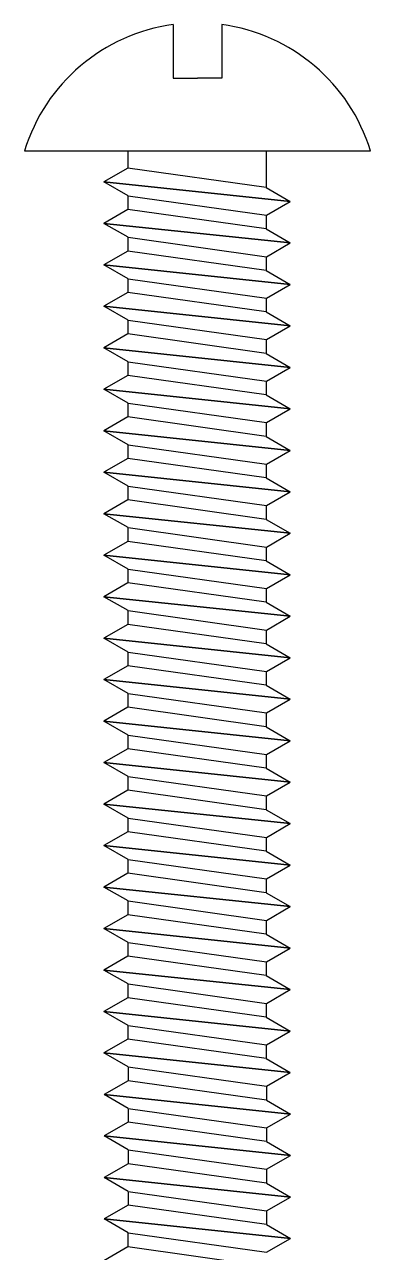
# Model space of a CAD drawing. Header units: millimetres. Extents: x -1461755 to -1310892, y 1449272 to 1531173.
# Drawn here: x -1316995.34 to -1316985.34, y 1510577.06 to 1510612.61 of the extents above; entities that cross this region are included whole.
import ezdxf

# ---------------------------------------------------------------- set-up
doc = ezdxf.new("R2010")
doc.units = ezdxf.units.MM
doc.header["$LTSCALE"] = 10
doc.layers.add('螺栓', color=146, linetype='CONTINUOUS')

msp = doc.modelspace()

# ---------------------------------------------------------------- linework, layer by layer
at = {"layer": '螺栓'}
for p, q in [((-1316991.037, 1510612.607, 0), (-1316991.037, 1510611.057, 0)), ((-1316989.639, 1510612.607, 0), (-1316989.639, 1510611.057, 0)), ((-1316991.037, 1510611.057, 0), (-1316990.338, 1510611.057, 0)), ((-1316989.639, 1510611.057, 0), (-1316990.338, 1510611.057, 0)), ((-1316995.338, 1510608.953, 0), (-1316985.338, 1510608.953, 0)), ((-1316992.355, 1510608.953, 0), (-1316992.355, 1510608.453, 0)), ((-1316988.355, 1510608.953, 0), (-1316988.355, 1510607.89, 0)), ((-1316992.355, 1510608.453, 0), (-1316993.046, 1510608.054, 0)), ((-1316992.355, 1510608.453, 0), (-1316993.046, 1510608.054, 0)), ((-1316992.355, 1510608.453, 0), (-1316993.046, 1510608.054, 0)), ((-1316988.355, 1510607.89, 0), (-1316992.355, 1510608.453, 0)), ((-1316988.355, 1510607.89, 0), (-1316992.355, 1510608.453, 0)), ((-1316988.355, 1510607.89, 0), (-1316992.355, 1510608.453, 0)), ((-1316988.355, 1510607.89, 0), (-1316992.355, 1510608.453, 0)), ((-1316992.347, 1510607.65, 0), (-1316993.046, 1510608.054, 0)), ((-1316987.656, 1510607.487, 0), (-1316993.046, 1510608.054, 0)), ((-1316987.656, 1510607.487, 0), (-1316993.046, 1510608.054, 0)), ((-1316992.347, 1510607.65, 0), (-1316993.046, 1510608.054, 0)), ((-1316987.656, 1510607.487, 0), (-1316993.046, 1510608.054, 0)), ((-1316992.347, 1510607.65, 0), (-1316993.046, 1510608.054, 0)), ((-1316987.656, 1510607.487, 0), (-1316993.046, 1510608.054, 0)), ((-1316993.046, 1510608.054, 0), (-1316987.656, 1510607.487, 0)), ((-1316993.046, 1510608.054, 0), (-1316987.656, 1510607.487, 0)), ((-1316993.046, 1510608.054, 0), (-1316987.656, 1510607.487, 0)), ((-1316993.046, 1510608.054, 0), (-1316987.656, 1510607.487, 0)), ((-1316988.355, 1510607.89, 0), (-1316987.656, 1510607.487, 0)), ((-1316988.355, 1510607.89, 0), (-1316987.656, 1510607.487, 0)), ((-1316988.355, 1510607.89, 0), (-1316987.656, 1510607.487, 0)), ((-1316992.355, 1510607.651, 0), (-1316992.355, 1510607.252, 0)), ((-1316992.347, 1510607.65, 0), (-1316988.347, 1510607.088, 0)), ((-1316992.347, 1510607.65, 0), (-1316988.347, 1510607.088, 0)), ((-1316992.347, 1510607.65, 0), (-1316988.347, 1510607.088, 0)), ((-1316992.347, 1510607.65, 0), (-1316988.347, 1510607.088, 0)), ((-1316988.347, 1510607.088, 0), (-1316987.656, 1510607.487, 0)), ((-1316988.347, 1510607.088, 0), (-1316987.656, 1510607.487, 0)), ((-1316988.347, 1510607.088, 0), (-1316987.656, 1510607.487, 0)), ((-1316992.355, 1510607.252, 0), (-1316993.046, 1510606.853, 0)), ((-1316992.355, 1510607.252, 0), (-1316993.046, 1510606.853, 0)), ((-1316992.355, 1510607.252, 0), (-1316993.046, 1510606.853, 0)), ((-1316988.355, 1510606.69, 0), (-1316992.355, 1510607.252, 0)), ((-1316988.355, 1510606.69, 0), (-1316992.355, 1510607.252, 0)), ((-1316988.355, 1510606.69, 0), (-1316992.355, 1510607.252, 0)), ((-1316988.355, 1510606.69, 0), (-1316992.355, 1510607.252, 0)), ((-1316988.355, 1510607.089, 0), (-1316988.355, 1510606.69, 0)), ((-1316992.347, 1510606.449, 0), (-1316993.046, 1510606.853, 0)), ((-1316987.656, 1510606.286, 0), (-1316993.046, 1510606.853, 0)), ((-1316987.656, 1510606.286, 0), (-1316993.046, 1510606.853, 0)), ((-1316992.347, 1510606.449, 0), (-1316993.046, 1510606.853, 0)), ((-1316987.656, 1510606.286, 0), (-1316993.046, 1510606.853, 0)), ((-1316992.347, 1510606.449, 0), (-1316993.046, 1510606.853, 0)), ((-1316987.656, 1510606.286, 0), (-1316993.046, 1510606.853, 0)), ((-1316993.046, 1510606.853, 0), (-1316987.656, 1510606.286, 0)), ((-1316993.046, 1510606.853, 0), (-1316987.656, 1510606.286, 0)), ((-1316993.046, 1510606.853, 0), (-1316987.656, 1510606.286, 0)), ((-1316993.046, 1510606.853, 0), (-1316987.656, 1510606.286, 0)), ((-1316988.355, 1510606.69, 0), (-1316987.656, 1510606.286, 0)), ((-1316988.355, 1510606.69, 0), (-1316987.656, 1510606.286, 0)), ((-1316988.355, 1510606.69, 0), (-1316987.656, 1510606.286, 0)), ((-1316992.355, 1510606.45, 0), (-1316992.355, 1510606.051, 0)), ((-1316992.347, 1510606.449, 0), (-1316988.347, 1510605.887, 0)), ((-1316992.347, 1510606.449, 0), (-1316988.347, 1510605.887, 0)), ((-1316992.347, 1510606.449, 0), (-1316988.347, 1510605.887, 0)), ((-1316992.347, 1510606.449, 0), (-1316988.347, 1510605.887, 0)), ((-1316992.355, 1510606.051, 0), (-1316993.046, 1510605.652, 0)), ((-1316992.355, 1510606.051, 0), (-1316993.046, 1510605.652, 0)), ((-1316992.355, 1510606.051, 0), (-1316993.046, 1510605.652, 0)), ((-1316988.355, 1510605.489, 0), (-1316992.355, 1510606.051, 0)), ((-1316988.355, 1510605.489, 0), (-1316992.355, 1510606.051, 0)), ((-1316988.355, 1510605.489, 0), (-1316992.355, 1510606.051, 0)), ((-1316988.355, 1510605.489, 0), (-1316992.355, 1510606.051, 0)), ((-1316988.347, 1510605.887, 0), (-1316987.656, 1510606.286, 0)), ((-1316988.347, 1510605.887, 0), (-1316987.656, 1510606.286, 0)), ((-1316988.347, 1510605.887, 0), (-1316987.656, 1510606.286, 0)), ((-1316992.347, 1510605.249, 0), (-1316993.046, 1510605.652, 0)), ((-1316987.656, 1510605.085, 0), (-1316993.046, 1510605.652, 0)), ((-1316987.656, 1510605.085, 0), (-1316993.046, 1510605.652, 0)), ((-1316992.347, 1510605.249, 0), (-1316993.046, 1510605.652, 0)), ((-1316987.656, 1510605.085, 0), (-1316993.046, 1510605.652, 0)), ((-1316992.347, 1510605.249, 0), (-1316993.046, 1510605.652, 0)), ((-1316987.656, 1510605.085, 0), (-1316993.046, 1510605.652, 0)), ((-1316993.046, 1510605.652, 0), (-1316987.656, 1510605.085, 0)), ((-1316993.046, 1510605.652, 0), (-1316987.656, 1510605.085, 0)), ((-1316993.046, 1510605.652, 0), (-1316987.656, 1510605.085, 0)), ((-1316993.046, 1510605.652, 0), (-1316987.656, 1510605.085, 0)), ((-1316988.355, 1510605.888, 0), (-1316988.355, 1510605.489, 0)), ((-1316992.355, 1510605.25, 0), (-1316992.355, 1510604.85, 0)), ((-1316992.347, 1510605.249, 0), (-1316988.347, 1510604.686, 0)), ((-1316992.347, 1510605.249, 0), (-1316988.347, 1510604.686, 0)), ((-1316992.347, 1510605.249, 0), (-1316988.347, 1510604.686, 0)), ((-1316992.347, 1510605.249, 0), (-1316988.347, 1510604.686, 0)), ((-1316988.355, 1510605.489, 0), (-1316987.656, 1510605.085, 0)), ((-1316988.355, 1510605.489, 0), (-1316987.656, 1510605.085, 0)), ((-1316988.355, 1510605.489, 0), (-1316987.656, 1510605.085, 0)), ((-1316988.347, 1510604.686, 0), (-1316987.656, 1510605.085, 0)), ((-1316988.347, 1510604.686, 0), (-1316987.656, 1510605.085, 0)), ((-1316988.347, 1510604.686, 0), (-1316987.656, 1510605.085, 0)), ((-1316992.355, 1510604.85, 0), (-1316993.046, 1510604.451, 0)), ((-1316992.355, 1510604.85, 0), (-1316993.046, 1510604.451, 0)), ((-1316992.355, 1510604.85, 0), (-1316993.046, 1510604.451, 0)), ((-1316988.355, 1510604.288, 0), (-1316992.355, 1510604.85, 0)), ((-1316988.355, 1510604.288, 0), (-1316992.355, 1510604.85, 0)), ((-1316988.355, 1510604.288, 0), (-1316992.355, 1510604.85, 0)), ((-1316988.355, 1510604.288, 0), (-1316992.355, 1510604.85, 0)), ((-1316988.355, 1510604.687, 0), (-1316988.355, 1510604.288, 0)), ((-1316992.347, 1510604.048, 0), (-1316993.046, 1510604.451, 0)), ((-1316987.656, 1510603.885, 0), (-1316993.046, 1510604.451, 0)), ((-1316987.656, 1510603.885, 0), (-1316993.046, 1510604.451, 0)), ((-1316992.347, 1510604.048, 0), (-1316993.046, 1510604.451, 0)), ((-1316987.656, 1510603.885, 0), (-1316993.046, 1510604.451, 0)), ((-1316992.347, 1510604.048, 0), (-1316993.046, 1510604.451, 0)), ((-1316987.656, 1510603.885, 0), (-1316993.046, 1510604.451, 0)), ((-1316993.046, 1510604.451, 0), (-1316987.656, 1510603.885, 0)), ((-1316993.046, 1510604.451, 0), (-1316987.656, 1510603.885, 0)), ((-1316993.046, 1510604.451, 0), (-1316987.656, 1510603.885, 0)), ((-1316993.046, 1510604.451, 0), (-1316987.656, 1510603.885, 0)), ((-1316988.355, 1510604.288, 0), (-1316987.656, 1510603.885, 0)), ((-1316988.355, 1510604.288, 0), (-1316987.656, 1510603.885, 0)), ((-1316988.355, 1510604.288, 0), (-1316987.656, 1510603.885, 0)), ((-1316992.355, 1510604.049, 0), (-1316992.355, 1510603.65, 0)), ((-1316992.347, 1510604.048, 0), (-1316988.347, 1510603.486, 0)), ((-1316992.347, 1510604.048, 0), (-1316988.347, 1510603.486, 0)), ((-1316992.347, 1510604.048, 0), (-1316988.347, 1510603.486, 0)), ((-1316992.347, 1510604.048, 0), (-1316988.347, 1510603.486, 0)), ((-1316988.347, 1510603.486, 0), (-1316987.656, 1510603.885, 0)), ((-1316988.347, 1510603.486, 0), (-1316987.656, 1510603.885, 0)), ((-1316988.347, 1510603.486, 0), (-1316987.656, 1510603.885, 0)), ((-1316992.355, 1510603.65, 0), (-1316993.046, 1510603.251, 0)), ((-1316992.355, 1510603.65, 0), (-1316993.046, 1510603.251, 0)), ((-1316992.355, 1510603.65, 0), (-1316993.046, 1510603.251, 0)), ((-1316988.355, 1510603.087, 0), (-1316992.355, 1510603.65, 0)), ((-1316988.355, 1510603.087, 0), (-1316992.355, 1510603.65, 0)), ((-1316988.355, 1510603.087, 0), (-1316992.355, 1510603.65, 0)), ((-1316988.355, 1510603.087, 0), (-1316992.355, 1510603.65, 0)), ((-1316988.355, 1510603.487, 0), (-1316988.355, 1510603.087, 0)), ((-1316992.347, 1510602.847, 0), (-1316993.046, 1510603.251, 0)), ((-1316987.656, 1510602.684, 0), (-1316993.046, 1510603.251, 0)), ((-1316987.656, 1510602.684, 0), (-1316993.046, 1510603.251, 0)), ((-1316992.347, 1510602.847, 0), (-1316993.046, 1510603.251, 0)), ((-1316987.656, 1510602.684, 0), (-1316993.046, 1510603.251, 0)), ((-1316992.347, 1510602.847, 0), (-1316993.046, 1510603.251, 0)), ((-1316987.656, 1510602.684, 0), (-1316993.046, 1510603.251, 0)), ((-1316993.046, 1510603.251, 0), (-1316987.656, 1510602.684, 0)), ((-1316993.046, 1510603.251, 0), (-1316987.656, 1510602.684, 0)), ((-1316993.046, 1510603.251, 0), (-1316987.656, 1510602.684, 0)), ((-1316993.046, 1510603.251, 0), (-1316987.656, 1510602.684, 0)), ((-1316992.355, 1510602.848, 0), (-1316992.355, 1510602.449, 0)), ((-1316992.347, 1510602.847, 0), (-1316988.347, 1510602.285, 0)), ((-1316992.347, 1510602.847, 0), (-1316988.347, 1510602.285, 0)), ((-1316992.347, 1510602.847, 0), (-1316988.347, 1510602.285, 0)), ((-1316992.347, 1510602.847, 0), (-1316988.347, 1510602.285, 0)), ((-1316988.355, 1510603.087, 0), (-1316987.656, 1510602.684, 0)), ((-1316988.355, 1510603.087, 0), (-1316987.656, 1510602.684, 0)), ((-1316988.355, 1510603.087, 0), (-1316987.656, 1510602.684, 0)), ((-1316992.355, 1510602.449, 0), (-1316993.046, 1510602.05, 0)), ((-1316992.355, 1510602.449, 0), (-1316993.046, 1510602.05, 0)), ((-1316992.355, 1510602.449, 0), (-1316993.046, 1510602.05, 0)), ((-1316988.355, 1510601.887, 0), (-1316992.355, 1510602.449, 0)), ((-1316988.355, 1510601.887, 0), (-1316992.355, 1510602.449, 0)), ((-1316988.355, 1510601.887, 0), (-1316992.355, 1510602.449, 0)), ((-1316988.355, 1510601.887, 0), (-1316992.355, 1510602.449, 0)), ((-1316988.347, 1510602.285, 0), (-1316987.656, 1510602.684, 0)), ((-1316988.347, 1510602.285, 0), (-1316987.656, 1510602.684, 0)), ((-1316988.347, 1510602.285, 0), (-1316987.656, 1510602.684, 0)), ((-1316992.347, 1510601.646, 0), (-1316993.046, 1510602.05, 0)), ((-1316987.656, 1510601.483, 0), (-1316993.046, 1510602.05, 0)), ((-1316987.656, 1510601.483, 0), (-1316993.046, 1510602.05, 0)), ((-1316992.347, 1510601.646, 0), (-1316993.046, 1510602.05, 0)), ((-1316987.656, 1510601.483, 0), (-1316993.046, 1510602.05, 0)), ((-1316992.347, 1510601.646, 0), (-1316993.046, 1510602.05, 0)), ((-1316987.656, 1510601.483, 0), (-1316993.046, 1510602.05, 0)), ((-1316993.046, 1510602.05, 0), (-1316987.656, 1510601.483, 0)), ((-1316993.046, 1510602.05, 0), (-1316987.656, 1510601.483, 0)), ((-1316993.046, 1510602.05, 0), (-1316987.656, 1510601.483, 0)), ((-1316993.046, 1510602.05, 0), (-1316987.656, 1510601.483, 0)), ((-1316988.355, 1510602.286, 0), (-1316988.355, 1510601.887, 0)), ((-1316988.355, 1510601.887, 0), (-1316987.656, 1510601.483, 0)), ((-1316988.355, 1510601.887, 0), (-1316987.656, 1510601.483, 0)), ((-1316988.355, 1510601.887, 0), (-1316987.656, 1510601.483, 0)), ((-1316992.355, 1510601.647, 0), (-1316992.355, 1510601.248, 0)), ((-1316992.347, 1510601.646, 0), (-1316988.347, 1510601.084, 0)), ((-1316992.347, 1510601.646, 0), (-1316988.347, 1510601.084, 0)), ((-1316992.347, 1510601.646, 0), (-1316988.347, 1510601.084, 0)), ((-1316992.347, 1510601.646, 0), (-1316988.347, 1510601.084, 0)), ((-1316988.347, 1510601.084, 0), (-1316987.656, 1510601.483, 0)), ((-1316988.347, 1510601.084, 0), (-1316987.656, 1510601.483, 0)), ((-1316988.347, 1510601.084, 0), (-1316987.656, 1510601.483, 0)), ((-1316992.355, 1510601.248, 0), (-1316993.046, 1510600.849, 0)), ((-1316992.355, 1510601.248, 0), (-1316993.046, 1510600.849, 0)), ((-1316992.355, 1510601.248, 0), (-1316993.046, 1510600.849, 0)), ((-1316988.355, 1510600.686, 0), (-1316992.355, 1510601.248, 0)), ((-1316988.355, 1510600.686, 0), (-1316992.355, 1510601.248, 0)), ((-1316988.355, 1510600.686, 0), (-1316992.355, 1510601.248, 0)), ((-1316988.355, 1510600.686, 0), (-1316992.355, 1510601.248, 0)), ((-1316988.355, 1510601.085, 0), (-1316988.355, 1510600.686, 0)), ((-1316992.347, 1510600.446, 0), (-1316993.046, 1510600.849, 0)), ((-1316987.656, 1510600.282, 0), (-1316993.046, 1510600.849, 0)), ((-1316987.656, 1510600.282, 0), (-1316993.046, 1510600.849, 0)), ((-1316992.347, 1510600.446, 0), (-1316993.046, 1510600.849, 0)), ((-1316987.656, 1510600.282, 0), (-1316993.046, 1510600.849, 0)), ((-1316992.347, 1510600.446, 0), (-1316993.046, 1510600.849, 0)), ((-1316987.656, 1510600.282, 0), (-1316993.046, 1510600.849, 0)), ((-1316993.046, 1510600.849, 0), (-1316987.656, 1510600.282, 0)), ((-1316993.046, 1510600.849, 0), (-1316987.656, 1510600.282, 0)), ((-1316993.046, 1510600.849, 0), (-1316987.656, 1510600.282, 0)), ((-1316993.046, 1510600.849, 0), (-1316987.656, 1510600.282, 0)), ((-1316988.355, 1510600.686, 0), (-1316987.656, 1510600.282, 0)), ((-1316988.355, 1510600.686, 0), (-1316987.656, 1510600.282, 0)), ((-1316988.355, 1510600.686, 0), (-1316987.656, 1510600.282, 0)), ((-1316992.355, 1510600.447, 0), (-1316992.355, 1510600.047, 0)), ((-1316992.347, 1510600.446, 0), (-1316988.347, 1510599.883, 0)), ((-1316992.347, 1510600.446, 0), (-1316988.347, 1510599.883, 0)), ((-1316992.347, 1510600.446, 0), (-1316988.347, 1510599.883, 0)), ((-1316992.347, 1510600.446, 0), (-1316988.347, 1510599.883, 0)), ((-1316988.347, 1510599.883, 0), (-1316987.656, 1510600.282, 0)), ((-1316988.347, 1510599.883, 0), (-1316987.656, 1510600.282, 0)), ((-1316988.347, 1510599.883, 0), (-1316987.656, 1510600.282, 0)), ((-1316992.355, 1510600.047, 0), (-1316993.046, 1510599.648, 0)), ((-1316992.355, 1510600.047, 0), (-1316993.046, 1510599.648, 0)), ((-1316992.355, 1510600.047, 0), (-1316993.046, 1510599.648, 0)), ((-1316988.355, 1510599.485, 0), (-1316992.355, 1510600.047, 0)), ((-1316988.355, 1510599.485, 0), (-1316992.355, 1510600.047, 0)), ((-1316988.355, 1510599.485, 0), (-1316992.355, 1510600.047, 0)), ((-1316988.355, 1510599.485, 0), (-1316992.355, 1510600.047, 0)), ((-1316992.347, 1510599.245, 0), (-1316993.046, 1510599.648, 0)), ((-1316987.656, 1510599.082, 0), (-1316993.046, 1510599.648, 0)), ((-1316987.656, 1510599.082, 0), (-1316993.046, 1510599.648, 0)), ((-1316992.347, 1510599.245, 0), (-1316993.046, 1510599.648, 0)), ((-1316987.656, 1510599.082, 0), (-1316993.046, 1510599.648, 0)), ((-1316992.347, 1510599.245, 0), (-1316993.046, 1510599.648, 0)), ((-1316987.656, 1510599.082, 0), (-1316993.046, 1510599.648, 0)), ((-1316993.046, 1510599.648, 0), (-1316987.656, 1510599.082, 0)), ((-1316993.046, 1510599.648, 0), (-1316987.656, 1510599.082, 0)), ((-1316993.046, 1510599.648, 0), (-1316987.656, 1510599.082, 0)), ((-1316993.046, 1510599.648, 0), (-1316987.656, 1510599.082, 0)), ((-1316988.355, 1510599.884, 0), (-1316988.355, 1510599.485, 0)), ((-1316992.355, 1510599.246, 0), (-1316992.355, 1510598.847, 0)), ((-1316992.347, 1510599.245, 0), (-1316988.347, 1510598.683, 0)), ((-1316992.347, 1510599.245, 0), (-1316988.347, 1510598.683, 0)), ((-1316992.347, 1510599.245, 0), (-1316988.347, 1510598.683, 0)), ((-1316992.347, 1510599.245, 0), (-1316988.347, 1510598.683, 0)), ((-1316988.355, 1510599.485, 0), (-1316987.656, 1510599.082, 0)), ((-1316988.355, 1510599.485, 0), (-1316987.656, 1510599.082, 0)), ((-1316988.355, 1510599.485, 0), (-1316987.656, 1510599.082, 0)), ((-1316992.355, 1510598.847, 0), (-1316993.046, 1510598.447, 0)), ((-1316992.355, 1510598.847, 0), (-1316993.046, 1510598.447, 0)), ((-1316992.355, 1510598.847, 0), (-1316993.046, 1510598.447, 0)), ((-1316988.355, 1510598.284, 0), (-1316992.355, 1510598.847, 0)), ((-1316988.355, 1510598.284, 0), (-1316992.355, 1510598.847, 0)), ((-1316988.355, 1510598.284, 0), (-1316992.355, 1510598.847, 0)), ((-1316988.355, 1510598.284, 0), (-1316992.355, 1510598.847, 0)), ((-1316988.347, 1510598.683, 0), (-1316987.656, 1510599.082, 0)), ((-1316988.347, 1510598.683, 0), (-1316987.656, 1510599.082, 0)), ((-1316988.347, 1510598.683, 0), (-1316987.656, 1510599.082, 0)), ((-1316988.355, 1510598.684, 0), (-1316988.355, 1510598.284, 0)), ((-1316992.347, 1510598.044, 0), (-1316993.046, 1510598.447, 0)), ((-1316987.656, 1510597.881, 0), (-1316993.046, 1510598.447, 0)), ((-1316987.656, 1510597.881, 0), (-1316993.046, 1510598.447, 0)), ((-1316992.347, 1510598.044, 0), (-1316993.046, 1510598.447, 0)), ((-1316987.656, 1510597.881, 0), (-1316993.046, 1510598.447, 0)), ((-1316992.347, 1510598.044, 0), (-1316993.046, 1510598.447, 0)), ((-1316987.656, 1510597.881, 0), (-1316993.046, 1510598.447, 0)), ((-1316993.046, 1510598.447, 0), (-1316987.656, 1510597.881, 0)), ((-1316993.046, 1510598.447, 0), (-1316987.656, 1510597.881, 0)), ((-1316993.046, 1510598.447, 0), (-1316987.656, 1510597.881, 0)), ((-1316993.046, 1510598.447, 0), (-1316987.656, 1510597.881, 0)), ((-1316988.355, 1510598.284, 0), (-1316987.656, 1510597.881, 0)), ((-1316988.355, 1510598.284, 0), (-1316987.656, 1510597.881, 0)), ((-1316988.355, 1510598.284, 0), (-1316987.656, 1510597.881, 0)), ((-1316992.355, 1510598.045, 0), (-1316992.355, 1510597.646, 0)), ((-1316992.347, 1510598.044, 0), (-1316988.347, 1510597.482, 0)), ((-1316992.347, 1510598.044, 0), (-1316988.347, 1510597.482, 0)), ((-1316992.347, 1510598.044, 0), (-1316988.347, 1510597.482, 0)), ((-1316992.347, 1510598.044, 0), (-1316988.347, 1510597.482, 0)), ((-1316988.347, 1510597.482, 0), (-1316987.656, 1510597.881, 0)), ((-1316988.347, 1510597.482, 0), (-1316987.656, 1510597.881, 0)), ((-1316988.347, 1510597.482, 0), (-1316987.656, 1510597.881, 0)), ((-1316992.355, 1510597.646, 0), (-1316993.046, 1510597.247, 0)), ((-1316992.355, 1510597.646, 0), (-1316993.046, 1510597.247, 0)), ((-1316992.355, 1510597.646, 0), (-1316993.046, 1510597.247, 0)), ((-1316988.355, 1510597.084, 0), (-1316992.355, 1510597.646, 0)), ((-1316988.355, 1510597.084, 0), (-1316992.355, 1510597.646, 0)), ((-1316988.355, 1510597.084, 0), (-1316992.355, 1510597.646, 0)), ((-1316988.355, 1510597.084, 0), (-1316992.355, 1510597.646, 0)), ((-1316988.355, 1510597.483, 0), (-1316988.355, 1510597.084, 0)), ((-1316992.347, 1510596.843, 0), (-1316993.046, 1510597.247, 0)), ((-1316987.656, 1510596.68, 0), (-1316993.046, 1510597.247, 0)), ((-1316987.656, 1510596.68, 0), (-1316993.046, 1510597.247, 0)), ((-1316992.347, 1510596.843, 0), (-1316993.046, 1510597.247, 0)), ((-1316987.656, 1510596.68, 0), (-1316993.046, 1510597.247, 0)), ((-1316992.347, 1510596.843, 0), (-1316993.046, 1510597.247, 0)), ((-1316987.656, 1510596.68, 0), (-1316993.046, 1510597.247, 0)), ((-1316993.046, 1510597.247, 0), (-1316987.656, 1510596.68, 0)), ((-1316993.046, 1510597.247, 0), (-1316987.656, 1510596.68, 0)), ((-1316993.046, 1510597.247, 0), (-1316987.656, 1510596.68, 0)), ((-1316993.046, 1510597.247, 0), (-1316987.656, 1510596.68, 0)), ((-1316988.355, 1510597.084, 0), (-1316987.656, 1510596.68, 0)), ((-1316988.355, 1510597.084, 0), (-1316987.656, 1510596.68, 0)), ((-1316988.355, 1510597.084, 0), (-1316987.656, 1510596.68, 0)), ((-1316992.355, 1510596.844, 0), (-1316992.355, 1510596.445, 0)), ((-1316992.347, 1510596.843, 0), (-1316988.347, 1510596.281, 0)), ((-1316992.347, 1510596.843, 0), (-1316988.347, 1510596.281, 0)), ((-1316992.347, 1510596.843, 0), (-1316988.347, 1510596.281, 0)), ((-1316992.347, 1510596.843, 0), (-1316988.347, 1510596.281, 0)), ((-1316992.355, 1510596.445, 0), (-1316993.046, 1510596.046, 0)), ((-1316992.355, 1510596.445, 0), (-1316993.046, 1510596.046, 0)), ((-1316992.355, 1510596.445, 0), (-1316993.046, 1510596.046, 0)), ((-1316988.355, 1510595.883, 0), (-1316992.355, 1510596.445, 0)), ((-1316988.355, 1510595.883, 0), (-1316992.355, 1510596.445, 0)), ((-1316988.355, 1510595.883, 0), (-1316992.355, 1510596.445, 0)), ((-1316988.355, 1510595.883, 0), (-1316992.355, 1510596.445, 0)), ((-1316988.347, 1510596.281, 0), (-1316987.656, 1510596.68, 0)), ((-1316988.347, 1510596.281, 0), (-1316987.656, 1510596.68, 0)), ((-1316988.347, 1510596.281, 0), (-1316987.656, 1510596.68, 0)), ((-1316992.347, 1510595.643, 0), (-1316993.046, 1510596.046, 0)), ((-1316987.656, 1510595.479, 0), (-1316993.046, 1510596.046, 0)), ((-1316987.656, 1510595.479, 0), (-1316993.046, 1510596.046, 0)), ((-1316992.347, 1510595.643, 0), (-1316993.046, 1510596.046, 0)), ((-1316987.656, 1510595.479, 0), (-1316993.046, 1510596.046, 0)), ((-1316992.347, 1510595.643, 0), (-1316993.046, 1510596.046, 0)), ((-1316987.656, 1510595.479, 0), (-1316993.046, 1510596.046, 0)), ((-1316993.046, 1510596.046, 0), (-1316987.656, 1510595.479, 0)), ((-1316993.046, 1510596.046, 0), (-1316987.656, 1510595.479, 0)), ((-1316993.046, 1510596.046, 0), (-1316987.656, 1510595.479, 0)), ((-1316993.046, 1510596.046, 0), (-1316987.656, 1510595.479, 0)), ((-1316988.355, 1510596.282, 0), (-1316988.355, 1510595.883, 0)), ((-1316992.355, 1510595.644, 0), (-1316992.355, 1510595.244, 0)), ((-1316992.347, 1510595.643, 0), (-1316988.347, 1510595.08, 0)), ((-1316992.347, 1510595.643, 0), (-1316988.347, 1510595.08, 0)), ((-1316992.347, 1510595.643, 0), (-1316988.347, 1510595.08, 0)), ((-1316992.347, 1510595.643, 0), (-1316988.347, 1510595.08, 0)), ((-1316988.355, 1510595.883, 0), (-1316987.656, 1510595.479, 0)), ((-1316988.355, 1510595.883, 0), (-1316987.656, 1510595.479, 0)), ((-1316988.355, 1510595.883, 0), (-1316987.656, 1510595.479, 0)), ((-1316988.347, 1510595.08, 0), (-1316987.656, 1510595.479, 0)), ((-1316988.347, 1510595.08, 0), (-1316987.656, 1510595.479, 0)), ((-1316988.347, 1510595.08, 0), (-1316987.656, 1510595.479, 0)), ((-1316992.355, 1510595.244, 0), (-1316993.046, 1510594.845, 0)), ((-1316992.355, 1510595.244, 0), (-1316993.046, 1510594.845, 0)), ((-1316992.355, 1510595.244, 0), (-1316993.046, 1510594.845, 0)), ((-1316988.355, 1510594.682, 0), (-1316992.355, 1510595.244, 0)), ((-1316988.355, 1510594.682, 0), (-1316992.355, 1510595.244, 0)), ((-1316988.355, 1510594.682, 0), (-1316992.355, 1510595.244, 0)), ((-1316988.355, 1510594.682, 0), (-1316992.355, 1510595.244, 0)), ((-1316988.355, 1510595.081, 0), (-1316988.355, 1510594.682, 0)), ((-1316992.347, 1510594.442, 0), (-1316993.046, 1510594.845, 0)), ((-1316987.656, 1510594.279, 0), (-1316993.046, 1510594.845, 0)), ((-1316987.656, 1510594.279, 0), (-1316993.046, 1510594.845, 0)), ((-1316992.347, 1510594.442, 0), (-1316993.046, 1510594.845, 0)), ((-1316987.656, 1510594.279, 0), (-1316993.046, 1510594.845, 0)), ((-1316992.347, 1510594.442, 0), (-1316993.046, 1510594.845, 0)), ((-1316987.656, 1510594.279, 0), (-1316993.046, 1510594.845, 0)), ((-1316993.046, 1510594.845, 0), (-1316987.656, 1510594.279, 0)), ((-1316993.046, 1510594.845, 0), (-1316987.656, 1510594.279, 0)), ((-1316993.046, 1510594.845, 0), (-1316987.656, 1510594.279, 0)), ((-1316993.046, 1510594.845, 0), (-1316987.656, 1510594.279, 0)), ((-1316988.355, 1510594.682, 0), (-1316987.656, 1510594.279, 0)), ((-1316988.355, 1510594.682, 0), (-1316987.656, 1510594.279, 0)), ((-1316988.355, 1510594.682, 0), (-1316987.656, 1510594.279, 0)), ((-1316992.355, 1510594.443, 0), (-1316992.355, 1510594.044, 0)), ((-1316992.347, 1510594.442, 0), (-1316988.347, 1510593.88, 0)), ((-1316992.347, 1510594.442, 0), (-1316988.347, 1510593.88, 0)), ((-1316992.347, 1510594.442, 0), (-1316988.347, 1510593.88, 0)), ((-1316992.347, 1510594.442, 0), (-1316988.347, 1510593.88, 0)), ((-1316988.347, 1510593.88, 0), (-1316987.656, 1510594.279, 0)), ((-1316988.347, 1510593.88, 0), (-1316987.656, 1510594.279, 0)), ((-1316988.347, 1510593.88, 0), (-1316987.656, 1510594.279, 0)), ((-1316992.355, 1510594.044, 0), (-1316993.046, 1510593.644, 0)), ((-1316992.355, 1510594.044, 0), (-1316993.046, 1510593.644, 0)), ((-1316992.355, 1510594.044, 0), (-1316993.046, 1510593.644, 0)), ((-1316988.355, 1510593.481, 0), (-1316992.355, 1510594.044, 0)), ((-1316988.355, 1510593.481, 0), (-1316992.355, 1510594.044, 0)), ((-1316988.355, 1510593.481, 0), (-1316992.355, 1510594.044, 0)), ((-1316988.355, 1510593.481, 0), (-1316992.355, 1510594.044, 0)), ((-1316988.355, 1510593.881, 0), (-1316988.355, 1510593.481, 0)), ((-1316992.347, 1510593.241, 0), (-1316993.046, 1510593.644, 0)), ((-1316987.656, 1510593.078, 0), (-1316993.046, 1510593.644, 0)), ((-1316987.656, 1510593.078, 0), (-1316993.046, 1510593.644, 0)), ((-1316992.347, 1510593.241, 0), (-1316993.046, 1510593.644, 0)), ((-1316987.656, 1510593.078, 0), (-1316993.046, 1510593.644, 0)), ((-1316992.347, 1510593.241, 0), (-1316993.046, 1510593.644, 0)), ((-1316987.656, 1510593.078, 0), (-1316993.046, 1510593.644, 0)), ((-1316993.046, 1510593.644, 0), (-1316987.656, 1510593.078, 0)), ((-1316993.046, 1510593.644, 0), (-1316987.656, 1510593.078, 0)), ((-1316993.046, 1510593.644, 0), (-1316987.656, 1510593.078, 0)), ((-1316993.046, 1510593.644, 0), (-1316987.656, 1510593.078, 0)), ((-1316992.355, 1510593.242, 0), (-1316992.355, 1510592.843, 0)), ((-1316992.347, 1510593.241, 0), (-1316988.347, 1510592.679, 0)), ((-1316992.347, 1510593.241, 0), (-1316988.347, 1510592.679, 0)), ((-1316992.347, 1510593.241, 0), (-1316988.347, 1510592.679, 0)), ((-1316992.347, 1510593.241, 0), (-1316988.347, 1510592.679, 0)), ((-1316988.355, 1510593.481, 0), (-1316987.656, 1510593.078, 0)), ((-1316988.355, 1510593.481, 0), (-1316987.656, 1510593.078, 0)), ((-1316988.355, 1510593.481, 0), (-1316987.656, 1510593.078, 0)), ((-1316992.355, 1510592.843, 0), (-1316993.046, 1510592.444, 0)), ((-1316992.355, 1510592.843, 0), (-1316993.046, 1510592.444, 0)), ((-1316992.355, 1510592.843, 0), (-1316993.046, 1510592.444, 0)), ((-1316988.355, 1510592.281, 0), (-1316992.355, 1510592.843, 0)), ((-1316988.355, 1510592.281, 0), (-1316992.355, 1510592.843, 0)), ((-1316988.355, 1510592.281, 0), (-1316992.355, 1510592.843, 0)), ((-1316988.355, 1510592.281, 0), (-1316992.355, 1510592.843, 0)), ((-1316988.347, 1510592.679, 0), (-1316987.656, 1510593.078, 0)), ((-1316988.347, 1510592.679, 0), (-1316987.656, 1510593.078, 0)), ((-1316988.347, 1510592.679, 0), (-1316987.656, 1510593.078, 0)), ((-1316992.347, 1510592.04, 0), (-1316993.046, 1510592.444, 0)), ((-1316987.656, 1510591.877, 0), (-1316993.046, 1510592.444, 0)), ((-1316987.656, 1510591.877, 0), (-1316993.046, 1510592.444, 0)), ((-1316992.347, 1510592.04, 0), (-1316993.046, 1510592.444, 0)), ((-1316987.656, 1510591.877, 0), (-1316993.046, 1510592.444, 0)), ((-1316992.347, 1510592.04, 0), (-1316993.046, 1510592.444, 0)), ((-1316987.656, 1510591.877, 0), (-1316993.046, 1510592.444, 0)), ((-1316993.046, 1510592.444, 0), (-1316987.656, 1510591.877, 0)), ((-1316993.046, 1510592.444, 0), (-1316987.656, 1510591.877, 0)), ((-1316993.046, 1510592.444, 0), (-1316987.656, 1510591.877, 0)), ((-1316993.046, 1510592.444, 0), (-1316987.656, 1510591.877, 0)), ((-1316988.355, 1510592.68, 0), (-1316988.355, 1510592.281, 0)), ((-1316988.355, 1510592.281, 0), (-1316987.656, 1510591.877, 0)), ((-1316988.355, 1510592.281, 0), (-1316987.656, 1510591.877, 0)), ((-1316988.355, 1510592.281, 0), (-1316987.656, 1510591.877, 0)), ((-1316992.355, 1510592.041, 0), (-1316992.355, 1510591.642, 0)), ((-1316992.347, 1510592.04, 0), (-1316988.347, 1510591.478, 0)), ((-1316992.347, 1510592.04, 0), (-1316988.347, 1510591.478, 0)), ((-1316992.347, 1510592.04, 0), (-1316988.347, 1510591.478, 0)), ((-1316992.347, 1510592.04, 0), (-1316988.347, 1510591.478, 0)), ((-1316988.347, 1510591.478, 0), (-1316987.656, 1510591.877, 0)), ((-1316988.347, 1510591.478, 0), (-1316987.656, 1510591.877, 0)), ((-1316988.347, 1510591.478, 0), (-1316987.656, 1510591.877, 0)), ((-1316992.355, 1510591.642, 0), (-1316993.046, 1510591.243, 0)), ((-1316992.355, 1510591.642, 0), (-1316993.046, 1510591.243, 0)), ((-1316992.355, 1510591.642, 0), (-1316993.046, 1510591.243, 0)), ((-1316988.355, 1510591.08, 0), (-1316992.355, 1510591.642, 0)), ((-1316988.355, 1510591.08, 0), (-1316992.355, 1510591.642, 0)), ((-1316988.355, 1510591.08, 0), (-1316992.355, 1510591.642, 0)), ((-1316988.355, 1510591.08, 0), (-1316992.355, 1510591.642, 0)), ((-1316988.355, 1510591.479, 0), (-1316988.355, 1510591.08, 0)), ((-1316992.347, 1510590.84, 0), (-1316993.046, 1510591.243, 0)), ((-1316987.656, 1510590.676, 0), (-1316993.046, 1510591.243, 0)), ((-1316987.656, 1510590.676, 0), (-1316993.046, 1510591.243, 0)), ((-1316992.347, 1510590.84, 0), (-1316993.046, 1510591.243, 0)), ((-1316987.656, 1510590.676, 0), (-1316993.046, 1510591.243, 0)), ((-1316992.347, 1510590.84, 0), (-1316993.046, 1510591.243, 0)), ((-1316987.656, 1510590.676, 0), (-1316993.046, 1510591.243, 0)), ((-1316993.046, 1510591.243, 0), (-1316987.656, 1510590.676, 0)), ((-1316993.046, 1510591.243, 0), (-1316987.656, 1510590.676, 0)), ((-1316993.046, 1510591.243, 0), (-1316987.656, 1510590.676, 0)), ((-1316993.046, 1510591.243, 0), (-1316987.656, 1510590.676, 0)), ((-1316988.355, 1510591.08, 0), (-1316987.656, 1510590.676, 0)), ((-1316988.355, 1510591.08, 0), (-1316987.656, 1510590.676, 0)), ((-1316988.355, 1510591.08, 0), (-1316987.656, 1510590.676, 0)), ((-1316992.355, 1510590.841, 0), (-1316992.355, 1510590.441, 0)), ((-1316992.347, 1510590.84, 0), (-1316988.347, 1510590.277, 0)), ((-1316992.347, 1510590.84, 0), (-1316988.347, 1510590.277, 0)), ((-1316992.347, 1510590.84, 0), (-1316988.347, 1510590.277, 0)), ((-1316992.347, 1510590.84, 0), (-1316988.347, 1510590.277, 0)), ((-1316988.347, 1510590.277, 0), (-1316987.656, 1510590.676, 0)), ((-1316988.347, 1510590.277, 0), (-1316987.656, 1510590.676, 0)), ((-1316988.347, 1510590.277, 0), (-1316987.656, 1510590.676, 0)), ((-1316992.355, 1510590.441, 0), (-1316993.046, 1510590.042, 0)), ((-1316992.355, 1510590.441, 0), (-1316993.046, 1510590.042, 0)), ((-1316992.355, 1510590.441, 0), (-1316993.046, 1510590.042, 0)), ((-1316988.355, 1510589.879, 0), (-1316992.355, 1510590.441, 0)), ((-1316988.355, 1510589.879, 0), (-1316992.355, 1510590.441, 0)), ((-1316988.355, 1510589.879, 0), (-1316992.355, 1510590.441, 0)), ((-1316988.355, 1510589.879, 0), (-1316992.355, 1510590.441, 0)), ((-1316992.347, 1510589.639, 0), (-1316993.046, 1510590.042, 0)), ((-1316987.656, 1510589.476, 0), (-1316993.046, 1510590.042, 0)), ((-1316987.656, 1510589.476, 0), (-1316993.046, 1510590.042, 0)), ((-1316992.347, 1510589.639, 0), (-1316993.046, 1510590.042, 0)), ((-1316987.656, 1510589.476, 0), (-1316993.046, 1510590.042, 0)), ((-1316992.347, 1510589.639, 0), (-1316993.046, 1510590.042, 0)), ((-1316987.656, 1510589.476, 0), (-1316993.046, 1510590.042, 0)), ((-1316993.046, 1510590.042, 0), (-1316987.656, 1510589.476, 0)), ((-1316993.046, 1510590.042, 0), (-1316987.656, 1510589.476, 0)), ((-1316993.046, 1510590.042, 0), (-1316987.656, 1510589.476, 0)), ((-1316993.046, 1510590.042, 0), (-1316987.656, 1510589.476, 0)), ((-1316988.355, 1510590.278, 0), (-1316988.355, 1510589.879, 0)), ((-1316992.355, 1510589.64, 0), (-1316992.355, 1510589.241, 0)), ((-1316992.347, 1510589.639, 0), (-1316988.347, 1510589.077, 0)), ((-1316992.347, 1510589.639, 0), (-1316988.347, 1510589.077, 0)), ((-1316992.347, 1510589.639, 0), (-1316988.347, 1510589.077, 0)), ((-1316992.347, 1510589.639, 0), (-1316988.347, 1510589.077, 0)), ((-1316988.355, 1510589.879, 0), (-1316987.656, 1510589.476, 0)), ((-1316988.355, 1510589.879, 0), (-1316987.656, 1510589.476, 0)), ((-1316988.355, 1510589.879, 0), (-1316987.656, 1510589.476, 0)), ((-1316988.347, 1510589.077, 0), (-1316987.656, 1510589.476, 0)), ((-1316988.347, 1510589.077, 0), (-1316987.656, 1510589.476, 0)), ((-1316988.347, 1510589.077, 0), (-1316987.656, 1510589.476, 0)), ((-1316992.355, 1510589.241, 0), (-1316993.046, 1510588.841, 0)), ((-1316992.355, 1510589.241, 0), (-1316993.046, 1510588.841, 0)), ((-1316992.355, 1510589.241, 0), (-1316993.046, 1510588.841, 0)), ((-1316988.355, 1510588.678, 0), (-1316992.355, 1510589.241, 0)), ((-1316988.355, 1510588.678, 0), (-1316992.355, 1510589.241, 0)), ((-1316988.355, 1510588.678, 0), (-1316992.355, 1510589.241, 0)), ((-1316988.355, 1510588.678, 0), (-1316992.355, 1510589.241, 0)), ((-1316988.355, 1510589.078, 0), (-1316988.355, 1510588.678, 0)), ((-1316992.347, 1510588.438, 0), (-1316993.046, 1510588.841, 0)), ((-1316987.656, 1510588.275, 0), (-1316993.046, 1510588.841, 0)), ((-1316987.656, 1510588.275, 0), (-1316993.046, 1510588.841, 0)), ((-1316992.347, 1510588.438, 0), (-1316993.046, 1510588.841, 0)), ((-1316987.656, 1510588.275, 0), (-1316993.046, 1510588.841, 0)), ((-1316992.347, 1510588.438, 0), (-1316993.046, 1510588.841, 0)), ((-1316987.656, 1510588.275, 0), (-1316993.046, 1510588.841, 0)), ((-1316993.046, 1510588.841, 0), (-1316987.656, 1510588.275, 0)), ((-1316993.046, 1510588.841, 0), (-1316987.656, 1510588.275, 0)), ((-1316993.046, 1510588.841, 0), (-1316987.656, 1510588.275, 0)), ((-1316993.046, 1510588.841, 0), (-1316987.656, 1510588.275, 0)), ((-1316988.355, 1510588.678, 0), (-1316987.656, 1510588.275, 0)), ((-1316988.355, 1510588.678, 0), (-1316987.656, 1510588.275, 0)), ((-1316988.355, 1510588.678, 0), (-1316987.656, 1510588.275, 0)), ((-1316992.355, 1510588.439, 0), (-1316992.355, 1510588.04, 0)), ((-1316992.347, 1510588.438, 0), (-1316988.347, 1510587.876, 0)), ((-1316992.347, 1510588.438, 0), (-1316988.347, 1510587.876, 0)), ((-1316992.347, 1510588.438, 0), (-1316988.347, 1510587.876, 0)), ((-1316992.347, 1510588.438, 0), (-1316988.347, 1510587.876, 0)), ((-1316988.347, 1510587.876, 0), (-1316987.656, 1510588.275, 0)), ((-1316988.347, 1510587.876, 0), (-1316987.656, 1510588.275, 0)), ((-1316988.347, 1510587.876, 0), (-1316987.656, 1510588.275, 0)), ((-1316992.355, 1510588.04, 0), (-1316993.046, 1510587.641, 0)), ((-1316992.355, 1510588.04, 0), (-1316993.046, 1510587.641, 0)), ((-1316992.355, 1510588.04, 0), (-1316993.046, 1510587.641, 0)), ((-1316988.355, 1510587.478, 0), (-1316992.355, 1510588.04, 0)), ((-1316988.355, 1510587.478, 0), (-1316992.355, 1510588.04, 0)), ((-1316988.355, 1510587.478, 0), (-1316992.355, 1510588.04, 0)), ((-1316988.355, 1510587.478, 0), (-1316992.355, 1510588.04, 0)), ((-1316988.355, 1510587.877, 0), (-1316988.355, 1510587.478, 0)), ((-1316992.347, 1510587.237, 0), (-1316993.046, 1510587.641, 0)), ((-1316987.656, 1510587.074, 0), (-1316993.046, 1510587.641, 0)), ((-1316987.656, 1510587.074, 0), (-1316993.046, 1510587.641, 0)), ((-1316992.347, 1510587.237, 0), (-1316993.046, 1510587.641, 0)), ((-1316987.656, 1510587.074, 0), (-1316993.046, 1510587.641, 0)), ((-1316992.347, 1510587.237, 0), (-1316993.046, 1510587.641, 0)), ((-1316987.656, 1510587.074, 0), (-1316993.046, 1510587.641, 0)), ((-1316993.046, 1510587.641, 0), (-1316987.656, 1510587.074, 0)), ((-1316993.046, 1510587.641, 0), (-1316987.656, 1510587.074, 0)), ((-1316993.046, 1510587.641, 0), (-1316987.656, 1510587.074, 0)), ((-1316993.046, 1510587.641, 0), (-1316987.656, 1510587.074, 0)), ((-1316988.355, 1510587.478, 0), (-1316987.656, 1510587.074, 0)), ((-1316988.355, 1510587.478, 0), (-1316987.656, 1510587.074, 0)), ((-1316988.355, 1510587.478, 0), (-1316987.656, 1510587.074, 0)), ((-1316992.355, 1510587.238, 0), (-1316992.355, 1510586.839, 0)), ((-1316992.347, 1510587.237, 0), (-1316988.347, 1510586.675, 0)), ((-1316992.347, 1510587.237, 0), (-1316988.347, 1510586.675, 0)), ((-1316992.347, 1510587.237, 0), (-1316988.347, 1510586.675, 0)), ((-1316992.347, 1510587.237, 0), (-1316988.347, 1510586.675, 0)), ((-1316992.355, 1510586.839, 0), (-1316993.046, 1510586.44, 0)), ((-1316992.355, 1510586.839, 0), (-1316993.046, 1510586.44, 0)), ((-1316992.355, 1510586.839, 0), (-1316993.046, 1510586.44, 0)), ((-1316988.355, 1510586.277, 0), (-1316992.355, 1510586.839, 0)), ((-1316988.355, 1510586.277, 0), (-1316992.355, 1510586.839, 0)), ((-1316988.355, 1510586.277, 0), (-1316992.355, 1510586.839, 0)), ((-1316988.355, 1510586.277, 0), (-1316992.355, 1510586.839, 0)), ((-1316988.347, 1510586.675, 0), (-1316987.656, 1510587.074, 0)), ((-1316988.347, 1510586.675, 0), (-1316987.656, 1510587.074, 0)), ((-1316988.347, 1510586.675, 0), (-1316987.656, 1510587.074, 0)), ((-1316992.347, 1510586.036, 0), (-1316993.046, 1510586.44, 0)), ((-1316987.656, 1510585.873, 0), (-1316993.046, 1510586.44, 0)), ((-1316987.656, 1510585.873, 0), (-1316993.046, 1510586.44, 0)), ((-1316992.347, 1510586.036, 0), (-1316993.046, 1510586.44, 0)), ((-1316987.656, 1510585.873, 0), (-1316993.046, 1510586.44, 0)), ((-1316992.347, 1510586.036, 0), (-1316993.046, 1510586.44, 0)), ((-1316987.656, 1510585.873, 0), (-1316993.046, 1510586.44, 0)), ((-1316993.046, 1510586.44, 0), (-1316987.656, 1510585.873, 0)), ((-1316993.046, 1510586.44, 0), (-1316987.656, 1510585.873, 0)), ((-1316993.046, 1510586.44, 0), (-1316987.656, 1510585.873, 0)), ((-1316993.046, 1510586.44, 0), (-1316987.656, 1510585.873, 0)), ((-1316988.355, 1510586.676, 0), (-1316988.355, 1510586.277, 0)), ((-1316988.355, 1510586.277, 0), (-1316987.656, 1510585.873, 0)), ((-1316988.355, 1510586.277, 0), (-1316987.656, 1510585.873, 0)), ((-1316988.355, 1510586.277, 0), (-1316987.656, 1510585.873, 0)), ((-1316992.355, 1510586.038, 0), (-1316992.355, 1510585.638, 0)), ((-1316992.347, 1510586.036, 0), (-1316988.347, 1510585.474, 0)), ((-1316992.347, 1510586.036, 0), (-1316988.347, 1510585.474, 0)), ((-1316992.347, 1510586.036, 0), (-1316988.347, 1510585.474, 0)), ((-1316992.347, 1510586.036, 0), (-1316988.347, 1510585.474, 0)), ((-1316988.347, 1510585.474, 0), (-1316987.656, 1510585.873, 0)), ((-1316988.347, 1510585.474, 0), (-1316987.656, 1510585.873, 0)), ((-1316988.347, 1510585.474, 0), (-1316987.656, 1510585.873, 0)), ((-1316992.355, 1510585.638, 0), (-1316993.046, 1510585.239, 0)), ((-1316992.355, 1510585.638, 0), (-1316993.046, 1510585.239, 0)), ((-1316992.355, 1510585.638, 0), (-1316993.046, 1510585.239, 0)), ((-1316988.355, 1510585.076, 0), (-1316992.355, 1510585.638, 0)), ((-1316988.355, 1510585.076, 0), (-1316992.355, 1510585.638, 0)), ((-1316988.355, 1510585.076, 0), (-1316992.355, 1510585.638, 0)), ((-1316988.355, 1510585.076, 0), (-1316992.355, 1510585.638, 0)), ((-1316988.355, 1510585.475, 0), (-1316988.355, 1510585.076, 0)), ((-1316992.347, 1510584.836, 0), (-1316993.046, 1510585.239, 0)), ((-1316987.656, 1510584.673, 0), (-1316993.046, 1510585.239, 0)), ((-1316987.656, 1510584.673, 0), (-1316993.046, 1510585.239, 0)), ((-1316992.347, 1510584.836, 0), (-1316993.046, 1510585.239, 0)), ((-1316987.656, 1510584.673, 0), (-1316993.046, 1510585.239, 0)), ((-1316992.347, 1510584.836, 0), (-1316993.046, 1510585.239, 0)), ((-1316987.656, 1510584.673, 0), (-1316993.046, 1510585.239, 0)), ((-1316993.046, 1510585.239, 0), (-1316987.656, 1510584.673, 0)), ((-1316993.046, 1510585.239, 0), (-1316987.656, 1510584.673, 0)), ((-1316993.046, 1510585.239, 0), (-1316987.656, 1510584.673, 0)), ((-1316993.046, 1510585.239, 0), (-1316987.656, 1510584.673, 0)), ((-1316988.355, 1510585.076, 0), (-1316987.656, 1510584.673, 0)), ((-1316988.355, 1510585.076, 0), (-1316987.656, 1510584.673, 0)), ((-1316988.355, 1510585.076, 0), (-1316987.656, 1510584.673, 0)), ((-1316992.355, 1510584.837, 0), (-1316992.355, 1510584.438, 0)), ((-1316992.347, 1510584.836, 0), (-1316988.347, 1510584.274, 0)), ((-1316992.347, 1510584.836, 0), (-1316988.347, 1510584.274, 0)), ((-1316992.347, 1510584.836, 0), (-1316988.347, 1510584.274, 0)), ((-1316992.347, 1510584.836, 0), (-1316988.347, 1510584.274, 0)), ((-1316988.347, 1510584.274, 0), (-1316987.656, 1510584.673, 0)), ((-1316988.347, 1510584.274, 0), (-1316987.656, 1510584.673, 0)), ((-1316988.347, 1510584.274, 0), (-1316987.656, 1510584.673, 0)), ((-1316992.355, 1510584.438, 0), (-1316993.046, 1510584.038, 0)), ((-1316992.355, 1510584.438, 0), (-1316993.046, 1510584.038, 0)), ((-1316992.355, 1510584.438, 0), (-1316993.046, 1510584.038, 0)), ((-1316988.355, 1510583.875, 0), (-1316992.355, 1510584.438, 0)), ((-1316988.355, 1510583.875, 0), (-1316992.355, 1510584.438, 0)), ((-1316988.355, 1510583.875, 0), (-1316992.355, 1510584.438, 0)), ((-1316988.355, 1510583.875, 0), (-1316992.355, 1510584.438, 0)), ((-1316988.355, 1510584.275, 0), (-1316988.355, 1510583.875, 0)), ((-1316992.347, 1510583.635, 0), (-1316993.046, 1510584.038, 0)), ((-1316987.656, 1510583.472, 0), (-1316993.046, 1510584.038, 0)), ((-1316987.656, 1510583.472, 0), (-1316993.046, 1510584.038, 0)), ((-1316992.347, 1510583.635, 0), (-1316993.046, 1510584.038, 0)), ((-1316987.656, 1510583.472, 0), (-1316993.046, 1510584.038, 0)), ((-1316992.347, 1510583.635, 0), (-1316993.046, 1510584.038, 0)), ((-1316987.656, 1510583.472, 0), (-1316993.046, 1510584.038, 0)), ((-1316993.046, 1510584.038, 0), (-1316987.656, 1510583.472, 0)), ((-1316993.046, 1510584.038, 0), (-1316987.656, 1510583.472, 0)), ((-1316993.046, 1510584.038, 0), (-1316987.656, 1510583.472, 0)), ((-1316993.046, 1510584.038, 0), (-1316987.656, 1510583.472, 0)), ((-1316992.355, 1510583.636, 0), (-1316992.355, 1510583.237, 0)), ((-1316992.347, 1510583.635, 0), (-1316988.347, 1510583.073, 0)), ((-1316992.347, 1510583.635, 0), (-1316988.347, 1510583.073, 0)), ((-1316992.347, 1510583.635, 0), (-1316988.347, 1510583.073, 0)), ((-1316992.347, 1510583.635, 0), (-1316988.347, 1510583.073, 0)), ((-1316988.355, 1510583.875, 0), (-1316987.656, 1510583.472, 0)), ((-1316988.355, 1510583.875, 0), (-1316987.656, 1510583.472, 0)), ((-1316988.355, 1510583.875, 0), (-1316987.656, 1510583.472, 0)), ((-1316992.355, 1510583.237, 0), (-1316993.046, 1510582.838, 0)), ((-1316992.355, 1510583.237, 0), (-1316993.046, 1510582.838, 0)), ((-1316992.355, 1510583.237, 0), (-1316993.046, 1510582.838, 0)), ((-1316988.355, 1510582.675, 0), (-1316992.355, 1510583.237, 0)), ((-1316988.355, 1510582.675, 0), (-1316992.355, 1510583.237, 0)), ((-1316988.355, 1510582.675, 0), (-1316992.355, 1510583.237, 0)), ((-1316988.355, 1510582.675, 0), (-1316992.355, 1510583.237, 0)), ((-1316988.347, 1510583.073, 0), (-1316987.656, 1510583.472, 0)), ((-1316988.347, 1510583.073, 0), (-1316987.656, 1510583.472, 0)), ((-1316988.347, 1510583.073, 0), (-1316987.656, 1510583.472, 0)), ((-1316988.355, 1510583.074, 0), (-1316988.355, 1510582.675, 0)), ((-1316992.347, 1510582.434, 0), (-1316993.046, 1510582.838, 0)), ((-1316987.656, 1510582.271, 0), (-1316993.046, 1510582.838, 0)), ((-1316987.656, 1510582.271, 0), (-1316993.046, 1510582.838, 0)), ((-1316992.347, 1510582.434, 0), (-1316993.046, 1510582.838, 0)), ((-1316987.656, 1510582.271, 0), (-1316993.046, 1510582.838, 0)), ((-1316992.347, 1510582.434, 0), (-1316993.046, 1510582.838, 0)), ((-1316987.656, 1510582.271, 0), (-1316993.046, 1510582.838, 0)), ((-1316993.046, 1510582.838, 0), (-1316987.656, 1510582.271, 0)), ((-1316993.046, 1510582.838, 0), (-1316987.656, 1510582.271, 0)), ((-1316993.046, 1510582.838, 0), (-1316987.656, 1510582.271, 0)), ((-1316993.046, 1510582.838, 0), (-1316987.656, 1510582.271, 0)), ((-1316988.355, 1510582.675, 0), (-1316987.656, 1510582.271, 0)), ((-1316988.355, 1510582.675, 0), (-1316987.656, 1510582.271, 0)), ((-1316988.355, 1510582.675, 0), (-1316987.656, 1510582.271, 0)), ((-1316992.347, 1510582.434, 0), (-1316992.347, 1510582.035, 0)), ((-1316992.347, 1510582.434, 0), (-1316988.347, 1510581.872, 0)), ((-1316992.347, 1510582.434, 0), (-1316988.347, 1510581.872, 0)), ((-1316992.347, 1510582.434, 0), (-1316988.347, 1510581.872, 0)), ((-1316992.347, 1510582.434, 0), (-1316988.347, 1510581.872, 0)), ((-1316988.347, 1510581.872, 0), (-1316987.656, 1510582.271, 0)), ((-1316988.347, 1510581.872, 0), (-1316987.656, 1510582.271, 0)), ((-1316988.347, 1510581.872, 0), (-1316987.656, 1510582.271, 0)), ((-1316992.347, 1510582.035, 0), (-1316993.039, 1510581.636, 0)), ((-1316992.347, 1510582.035, 0), (-1316993.039, 1510581.636, 0)), ((-1316992.347, 1510582.035, 0), (-1316993.039, 1510581.636, 0)), ((-1316988.347, 1510581.473, 0), (-1316992.347, 1510582.035, 0)), ((-1316988.347, 1510581.473, 0), (-1316992.347, 1510582.035, 0)), ((-1316988.347, 1510581.473, 0), (-1316992.347, 1510582.035, 0)), ((-1316988.347, 1510581.473, 0), (-1316992.347, 1510582.035, 0)), ((-1316988.347, 1510581.872, 0), (-1316988.347, 1510581.473, 0)), ((-1316992.34, 1510581.232, 0), (-1316993.039, 1510581.636, 0)), ((-1316987.649, 1510581.069, 0), (-1316993.039, 1510581.636, 0)), ((-1316987.649, 1510581.069, 0), (-1316993.039, 1510581.636, 0)), ((-1316992.34, 1510581.232, 0), (-1316993.039, 1510581.636, 0)), ((-1316987.649, 1510581.069, 0), (-1316993.039, 1510581.636, 0)), ((-1316992.34, 1510581.232, 0), (-1316993.039, 1510581.636, 0)), ((-1316987.649, 1510581.069, 0), (-1316993.039, 1510581.636, 0)), ((-1316993.039, 1510581.636, 0), (-1316987.649, 1510581.069, 0)), ((-1316993.039, 1510581.636, 0), (-1316987.649, 1510581.069, 0)), ((-1316993.039, 1510581.636, 0), (-1316987.649, 1510581.069, 0)), ((-1316993.039, 1510581.636, 0), (-1316987.649, 1510581.069, 0)), ((-1316988.347, 1510581.473, 0), (-1316987.649, 1510581.069, 0)), ((-1316988.347, 1510581.473, 0), (-1316987.649, 1510581.069, 0)), ((-1316988.347, 1510581.473, 0), (-1316987.649, 1510581.069, 0)), ((-1316992.347, 1510581.233, 0), (-1316992.347, 1510580.834, 0)), ((-1316992.34, 1510581.232, 0), (-1316988.34, 1510580.67, 0)), ((-1316992.34, 1510581.232, 0), (-1316988.34, 1510580.67, 0)), ((-1316992.34, 1510581.232, 0), (-1316988.34, 1510580.67, 0)), ((-1316992.34, 1510581.232, 0), (-1316988.34, 1510580.67, 0)), ((-1316988.34, 1510580.67, 0), (-1316987.649, 1510581.069, 0)), ((-1316988.34, 1510580.67, 0), (-1316987.649, 1510581.069, 0)), ((-1316988.34, 1510580.67, 0), (-1316987.649, 1510581.069, 0)), ((-1316992.347, 1510580.834, 0), (-1316993.039, 1510580.435, 0)), ((-1316992.347, 1510580.834, 0), (-1316993.039, 1510580.435, 0)), ((-1316992.347, 1510580.834, 0), (-1316993.039, 1510580.435, 0)), ((-1316988.347, 1510580.272, 0), (-1316992.347, 1510580.834, 0)), ((-1316988.347, 1510580.272, 0), (-1316992.347, 1510580.834, 0)), ((-1316988.347, 1510580.272, 0), (-1316992.347, 1510580.834, 0)), ((-1316988.347, 1510580.272, 0), (-1316992.347, 1510580.834, 0)), ((-1316992.34, 1510580.032, 0), (-1316993.039, 1510580.435, 0)), ((-1316987.649, 1510579.869, 0), (-1316993.039, 1510580.435, 0)), ((-1316987.649, 1510579.869, 0), (-1316993.039, 1510580.435, 0)), ((-1316992.34, 1510580.032, 0), (-1316993.039, 1510580.435, 0)), ((-1316987.649, 1510579.869, 0), (-1316993.039, 1510580.435, 0)), ((-1316992.34, 1510580.032, 0), (-1316993.039, 1510580.435, 0)), ((-1316987.649, 1510579.869, 0), (-1316993.039, 1510580.435, 0)), ((-1316993.039, 1510580.435, 0), (-1316987.649, 1510579.869, 0)), ((-1316993.039, 1510580.435, 0), (-1316987.649, 1510579.869, 0)), ((-1316993.039, 1510580.435, 0), (-1316987.649, 1510579.869, 0)), ((-1316993.039, 1510580.435, 0), (-1316987.649, 1510579.869, 0)), ((-1316988.347, 1510580.671, 0), (-1316988.347, 1510580.272, 0)), ((-1316992.347, 1510580.033, 0), (-1316992.347, 1510579.633, 0)), ((-1316992.34, 1510580.032, 0), (-1316988.34, 1510579.47, 0)), ((-1316992.34, 1510580.032, 0), (-1316988.34, 1510579.47, 0)), ((-1316992.34, 1510580.032, 0), (-1316988.34, 1510579.47, 0)), ((-1316992.34, 1510580.032, 0), (-1316988.34, 1510579.47, 0)), ((-1316988.347, 1510580.272, 0), (-1316987.649, 1510579.869, 0)), ((-1316988.347, 1510580.272, 0), (-1316987.649, 1510579.869, 0)), ((-1316988.347, 1510580.272, 0), (-1316987.649, 1510579.869, 0)), ((-1316988.34, 1510579.47, 0), (-1316987.649, 1510579.869, 0)), ((-1316988.34, 1510579.47, 0), (-1316987.649, 1510579.869, 0)), ((-1316988.34, 1510579.47, 0), (-1316987.649, 1510579.869, 0)), ((-1316992.347, 1510579.633, 0), (-1316993.039, 1510579.234, 0)), ((-1316992.347, 1510579.633, 0), (-1316993.039, 1510579.234, 0)), ((-1316992.347, 1510579.633, 0), (-1316993.039, 1510579.234, 0)), ((-1316988.347, 1510579.071, 0), (-1316992.347, 1510579.633, 0)), ((-1316988.347, 1510579.071, 0), (-1316992.347, 1510579.633, 0)), ((-1316988.347, 1510579.071, 0), (-1316992.347, 1510579.633, 0)), ((-1316988.347, 1510579.071, 0), (-1316992.347, 1510579.633, 0)), ((-1316988.347, 1510579.471, 0), (-1316988.347, 1510579.071, 0)), ((-1316992.34, 1510578.831, 0), (-1316993.039, 1510579.234, 0)), ((-1316987.649, 1510578.668, 0), (-1316993.039, 1510579.234, 0)), ((-1316987.649, 1510578.668, 0), (-1316993.039, 1510579.234, 0)), ((-1316992.34, 1510578.831, 0), (-1316993.039, 1510579.234, 0)), ((-1316987.649, 1510578.668, 0), (-1316993.039, 1510579.234, 0)), ((-1316992.34, 1510578.831, 0), (-1316993.039, 1510579.234, 0)), ((-1316987.649, 1510578.668, 0), (-1316993.039, 1510579.234, 0)), ((-1316993.039, 1510579.234, 0), (-1316987.649, 1510578.668, 0)), ((-1316993.039, 1510579.234, 0), (-1316987.649, 1510578.668, 0)), ((-1316993.039, 1510579.234, 0), (-1316987.649, 1510578.668, 0)), ((-1316993.039, 1510579.234, 0), (-1316987.649, 1510578.668, 0)), ((-1316988.347, 1510579.071, 0), (-1316987.649, 1510578.668, 0)), ((-1316988.347, 1510579.071, 0), (-1316987.649, 1510578.668, 0)), ((-1316988.347, 1510579.071, 0), (-1316987.649, 1510578.668, 0)), ((-1316992.347, 1510578.832, 0), (-1316992.347, 1510578.433, 0)), ((-1316992.34, 1510578.831, 0), (-1316988.34, 1510578.269, 0)), ((-1316992.34, 1510578.831, 0), (-1316988.34, 1510578.269, 0)), ((-1316992.34, 1510578.831, 0), (-1316988.34, 1510578.269, 0)), ((-1316992.34, 1510578.831, 0), (-1316988.34, 1510578.269, 0)), ((-1316988.34, 1510578.269, 0), (-1316987.649, 1510578.668, 0)), ((-1316988.34, 1510578.269, 0), (-1316987.649, 1510578.668, 0)), ((-1316988.34, 1510578.269, 0), (-1316987.649, 1510578.668, 0)), ((-1316992.347, 1510578.433, 0), (-1316993.039, 1510578.034, 0)), ((-1316992.347, 1510578.433, 0), (-1316993.039, 1510578.034, 0)), ((-1316992.347, 1510578.433, 0), (-1316993.039, 1510578.034, 0)), ((-1316988.347, 1510577.871, 0), (-1316992.347, 1510578.433, 0)), ((-1316988.347, 1510577.871, 0), (-1316992.347, 1510578.433, 0)), ((-1316988.347, 1510577.871, 0), (-1316992.347, 1510578.433, 0)), ((-1316988.347, 1510577.871, 0), (-1316992.347, 1510578.433, 0)), ((-1316988.347, 1510578.27, 0), (-1316988.347, 1510577.871, 0)), ((-1316992.34, 1510577.63, 0), (-1316993.039, 1510578.034, 0)), ((-1316987.649, 1510577.467, 0), (-1316993.039, 1510578.034, 0)), ((-1316987.649, 1510577.467, 0), (-1316993.039, 1510578.034, 0)), ((-1316992.34, 1510577.63, 0), (-1316993.039, 1510578.034, 0)), ((-1316987.649, 1510577.467, 0), (-1316993.039, 1510578.034, 0)), ((-1316992.34, 1510577.63, 0), (-1316993.039, 1510578.034, 0)), ((-1316987.649, 1510577.467, 0), (-1316993.039, 1510578.034, 0)), ((-1316993.039, 1510578.034, 0), (-1316987.649, 1510577.467, 0)), ((-1316993.039, 1510578.034, 0), (-1316987.649, 1510577.467, 0)), ((-1316993.039, 1510578.034, 0), (-1316987.649, 1510577.467, 0)), ((-1316993.039, 1510578.034, 0), (-1316987.649, 1510577.467, 0)), ((-1316988.347, 1510577.871, 0), (-1316987.649, 1510577.467, 0)), ((-1316988.347, 1510577.871, 0), (-1316987.649, 1510577.467, 0)), ((-1316988.347, 1510577.871, 0), (-1316987.649, 1510577.467, 0)), ((-1316992.355, 1510577.621, 0), (-1316992.355, 1510577.222, 0)), ((-1316992.34, 1510577.63, 0), (-1316988.34, 1510577.068, 0)), ((-1316992.34, 1510577.63, 0), (-1316988.34, 1510577.068, 0)), ((-1316992.34, 1510577.63, 0), (-1316988.34, 1510577.068, 0)), ((-1316992.34, 1510577.63, 0), (-1316988.34, 1510577.068, 0)), ((-1316992.355, 1510577.222, 0), (-1316993.046, 1510576.823, 0)), ((-1316992.355, 1510577.222, 0), (-1316993.046, 1510576.823, 0)), ((-1316992.355, 1510577.222, 0), (-1316993.046, 1510576.823, 0)), ((-1316988.355, 1510576.66, 0), (-1316992.355, 1510577.222, 0)), ((-1316988.355, 1510576.66, 0), (-1316992.355, 1510577.222, 0)), ((-1316988.355, 1510576.66, 0), (-1316992.355, 1510577.222, 0)), ((-1316988.355, 1510576.66, 0), (-1316992.355, 1510577.222, 0)), ((-1316988.34, 1510577.068, 0), (-1316987.649, 1510577.467, 0)), ((-1316988.34, 1510577.068, 0), (-1316987.649, 1510577.467, 0)), ((-1316988.34, 1510577.068, 0), (-1316987.649, 1510577.467, 0))]:
    msp.add_line(p, q, dxfattribs=at)
for start, end in [(97.6866, 163.0241), (16.9759, 82.3134)]:
    msp.add_arc((-1316990.338, 1510607.426, 0), 5.228, start, end, dxfattribs=at)

doc.saveas('drawing.dxf')
